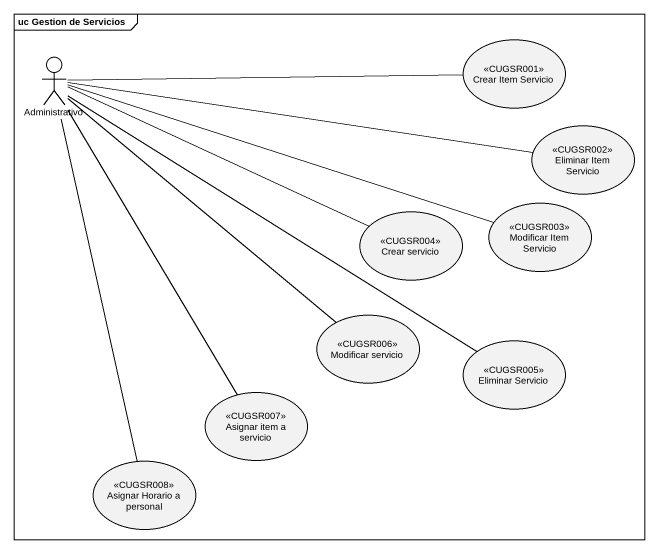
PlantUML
@startuml
mainframe uc Gestion de Servicios
actor Administrativo
usecase "Crear Item Servicio" as Crear_Item_Servicio <<CUGSR001>>
usecase "Eliminar Item Servicio" as Eliminar_Item_Servicio <<CUGSR002>>
usecase "Crear servicio" as Crear_servicio <<CUGSR004>>
usecase "Modificar Item Servicio" as Modificar_Item_Servicio <<CUGSR003>>
usecase "Modificar servicio" as Modificar_servicio <<CUGSR006>>
usecase "Eliminar Servicio" as Eliminar_Servicio <<CUGSR005>>
usecase "Asignar item a servicio" as Asignar_item_a_servicio <<CUGSR007>>
usecase "Asignar Horario a personal" as Asignar_Horario_a_personal <<CUGSR008>>
Administrativo -right- Crear_Item_Servicio
Administrativo -right- Eliminar_Item_Servicio
Administrativo -right- Crear_servicio
Administrativo -right- Modificar_Item_Servicio
Administrativo -- Modificar_servicio
Administrativo -right- Eliminar_Servicio
Asignar_item_a_servicio -up- Administrativo
Asignar_Horario_a_personal -up- Administrativo
@enduml
